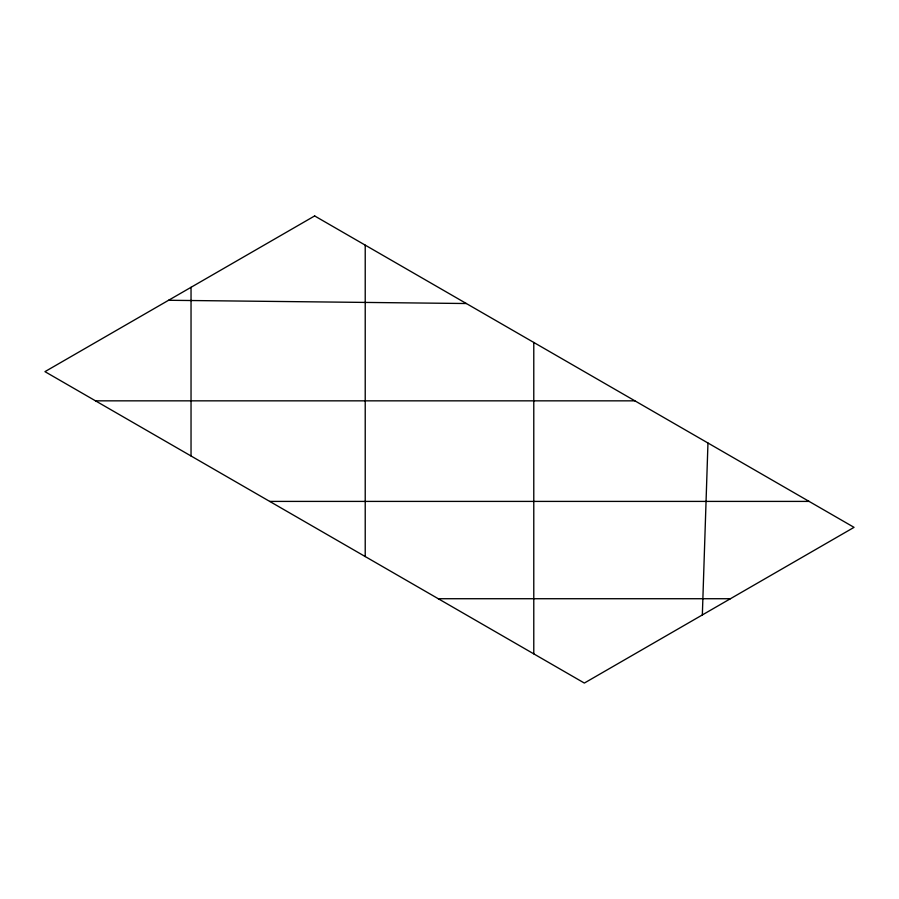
<?xml version="1.0" encoding="UTF-8"?>
<svg xmlns="http://www.w3.org/2000/svg" width="899" height="899" viewBox="0 0 899 899"><rect width="100%" height="100%" fill="white"/><g stroke="black" fill="none" stroke-linecap="round" stroke-linejoin="round"><path stroke-width="1.35" d="M702.344 614.938L707.962 443.016M95.519 400.842L634.919 400.842M269.7 501.406L809.1 501.406M438.262 598.723L730.438 598.723M168.562 300.277L466.356 303.525M533.781 342.452L533.781 653.865M365.219 245.135L365.219 556.548M191.037 287.298L191.037 455.984M314.65 215.94L44.95 371.647L584.35 683.06L854.05 527.353L314.65 215.94"/></g></svg>
